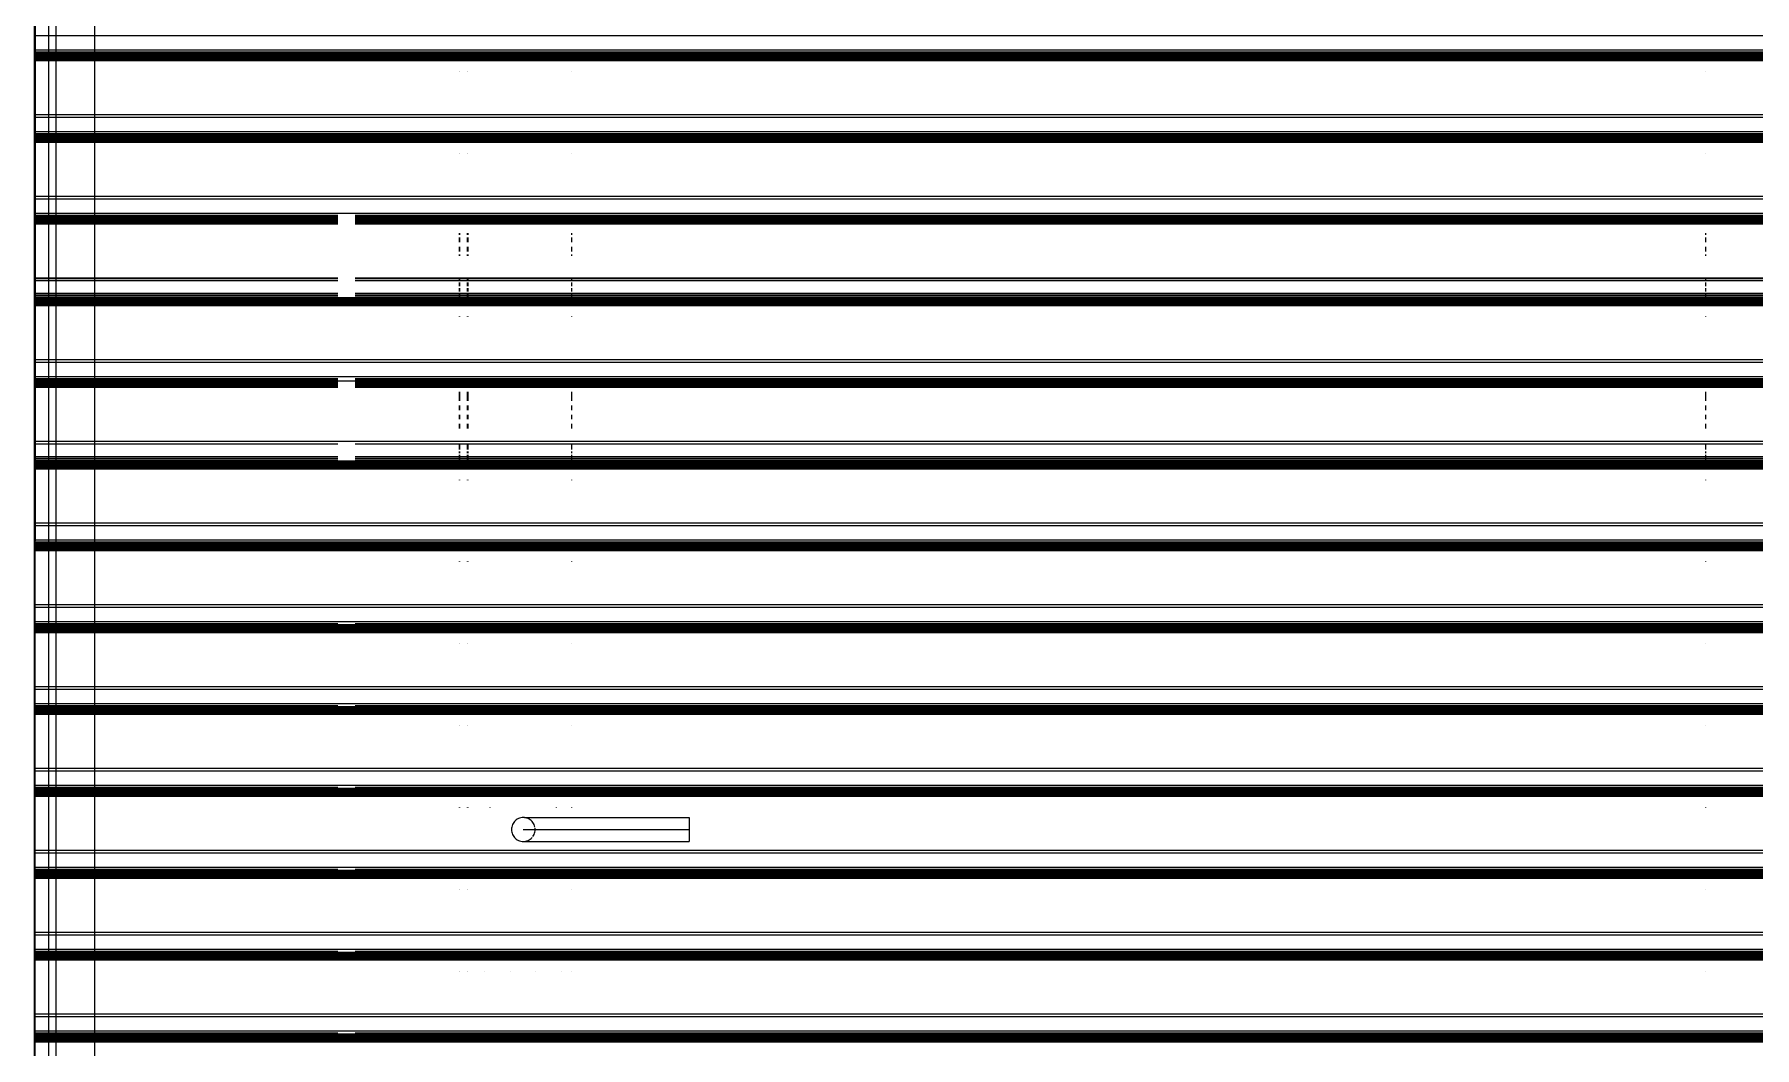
# Model space of a CAD drawing. Header units: inches. Extents: x 5914 to 162157, y -20538 to 282354.
# Drawn here: x 153839.11 to 153880.62, y -20347.01 to -20322.57 of the extents above; entities that cross this region are included whole.
import ezdxf

# ---------------------------------------------------------------- set-up
doc = ezdxf.new("R2010")
doc.units = ezdxf.units.IN
doc.header["$MEASUREMENT"] = 0
doc.layers.add('DOOR-WIN RA', color=3, linetype='Continuous', lineweight=20)
doc.layers.add('ELE1 RA', color=1, linetype='Continuous', lineweight=30)

# ---------------------------------------------------------------- blocks, each defined once
blk = doc.blocks.new('SKBVVL')
at = {"layer": 'DOOR-WIN RA'}
for p, q in [((153981.913, -16016.257), (153981.913, -15926.9)), ((153982.271, -15926.9), (153982.271, -16016.257)), ((153982.455, -15926.9), (153982.455, -16016.257)), ((153983.426, -15926.9), (153983.426, -16016.257)), ((154108.256, -15951.208), (153981.913, -15951.208)), ((154108.256, -15951.57), (153981.913, -15951.57)), ((153981.913, -15951.613), (154108.256, -15951.613)), ((154108.256, -15951.64), (153981.913, -15951.64)), ((154108.256, -15951.642), (153981.913, -15951.642)), ((154108.256, -15951.659), (153981.913, -15951.659)), ((154108.256, -15951.678), (153981.913, -15951.678)), ((154108.256, -15951.697), (153981.913, -15951.697)), ((154108.256, -15951.717), (153981.913, -15951.717)), ((154108.256, -15951.738), (153981.913, -15951.738)), ((154108.256, -15951.759), (153981.913, -15951.759)), ((154108.256, -15951.78), (153981.913, -15951.78)), ((154108.256, -15951.8), (153981.913, -15951.8)), ((154108.256, -15951.82), (153981.913, -15951.82)), ((154108.256, -15951.839), (153981.913, -15951.839)), ((153992.623, -15952.11), (153992.623, -15952.112)), ((153992.633, -15952.11), (153992.633, -15952.112)), ((153992.836, -15952.112), (153992.836, -15952.11)), ((153992.846, -15952.11), (153992.846, -15952.112)), ((153995.465, -15952.112), (153995.465, -15952.11)), ((154024.066, -15952.112), (154024.066, -15952.11)), ((154108.256, -15953.199), (153981.913, -15953.199)), ((154108.256, -15953.268), (153981.913, -15953.268)), ((154108.256, -15953.629), (153981.913, -15953.629)), ((153981.913, -15953.673), (154108.256, -15953.673)), ((154108.256, -15953.699), (153981.913, -15953.699)), ((154108.256, -15953.702), (153981.913, -15953.702)), ((154108.256, -15953.719), (153981.913, -15953.719)), ((154108.256, -15953.737), (153981.913, -15953.737)), ((154108.256, -15953.756), (153981.913, -15953.756)), ((154108.256, -15953.776), (153981.913, -15953.776)), ((154108.256, -15953.797), (153981.913, -15953.797)), ((154108.256, -15953.818), (153981.913, -15953.818)), ((154108.256, -15953.839), (153981.913, -15953.839)), ((154108.256, -15953.86), (153981.913, -15953.86)), ((154108.256, -15953.88), (153981.913, -15953.88)), ((154108.256, -15953.899), (153981.913, -15953.899)), ((153992.623, -15954.169), (153992.623, -15954.172)), ((153992.633, -15954.169), (153992.633, -15954.172)), ((153992.836, -15954.172), (153992.836, -15954.169)), ((153992.846, -15954.169), (153992.846, -15954.172)), ((153995.465, -15954.172), (153995.465, -15954.169)), ((154024.066, -15954.172), (154024.066, -15954.169)), ((154108.256, -15955.258), (153981.913, -15955.258)), ((154108.256, -15955.327), (153981.913, -15955.327)), ((154108.256, -15955.688), (153981.913, -15955.688)), ((153981.913, -15955.732), (153989.566, -15955.732)), ((153989.566, -15955.758), (153981.913, -15955.758)), ((153990.003, -15955.732), (153992.623, -15955.732)), ((153992.623, -15955.758), (153990.003, -15955.758)), ((153992.623, -15955.732), (153992.623, -15955.758)), ((153992.623, -15955.732), (153992.633, -15955.732)), ((153992.633, -15955.758), (153992.623, -15955.758)), ((153992.623, -15955.758), (153992.623, -15955.761)), ((153992.633, -15955.732), (153992.633, -15955.758)), ((153992.633, -15955.732), (153992.836, -15955.732)), ((153992.836, -15955.758), (153992.633, -15955.758)), ((153992.633, -15955.758), (153992.633, -15955.761)), ((153992.836, -15955.758), (153992.836, -15955.732)), ((153992.836, -15955.732), (153992.846, -15955.732)), ((153992.836, -15955.761), (153992.836, -15955.758)), ((153992.846, -15955.758), (153992.836, -15955.758)), ((153992.846, -15955.732), (153992.846, -15955.758)), ((153992.846, -15955.732), (153995.465, -15955.732)), ((153992.846, -15955.758), (153992.846, -15955.761)), ((153995.465, -15955.758), (153992.846, -15955.758)), ((153995.465, -15955.758), (153995.465, -15955.732)), ((153995.465, -15955.732), (154024.066, -15955.732)), ((153995.465, -15955.761), (153995.465, -15955.758)), ((154024.066, -15955.758), (153995.465, -15955.758)), ((154024.066, -15955.758), (154024.066, -15955.732)), ((154024.066, -15955.732), (154026.685, -15955.732)), ((154024.066, -15955.761), (154024.066, -15955.758)), ((154026.685, -15955.758), (154024.066, -15955.758)), ((153989.566, -15955.761), (153981.913, -15955.761)), ((153989.566, -15955.778), (153981.913, -15955.778)), ((153989.566, -15955.796), (153981.913, -15955.796)), ((153989.566, -15955.816), (153981.913, -15955.815)), ((153989.566, -15955.816), (153981.913, -15955.816)), ((153989.566, -15955.818), (153981.913, -15955.818)), ((153989.566, -15955.836), (153981.913, -15955.836)), ((153989.566, -15955.848), (153981.913, -15955.848)), ((153989.566, -15955.857), (153981.913, -15955.857)), ((153989.566, -15955.878), (153981.913, -15955.878)), ((153989.566, -15955.898), (153981.913, -15955.898)), ((153989.566, -15955.909), (153981.913, -15955.909)), ((153989.566, -15955.919), (153981.913, -15955.919)), ((153989.566, -15955.939), (153981.913, -15955.939)), ((153989.566, -15955.958), (153981.913, -15955.958)), ((153992.623, -15955.761), (153990.003, -15955.761)), ((153992.623, -15955.778), (153990.003, -15955.778)), ((153992.623, -15955.796), (153990.003, -15955.796)), ((153992.623, -15955.816), (153990.003, -15955.816)), ((153992.623, -15955.818), (153990.003, -15955.818)), ((153992.623, -15955.836), (153990.003, -15955.836)), ((153992.623, -15955.848), (153990.003, -15955.848)), ((153992.623, -15955.857), (153990.003, -15955.857)), ((153992.623, -15955.878), (153990.003, -15955.878)), ((153992.623, -15955.898), (153990.003, -15955.898)), ((153992.623, -15955.909), (153990.003, -15955.909)), ((153992.623, -15955.919), (153990.003, -15955.919)), ((153992.623, -15955.939), (153990.003, -15955.939)), ((153992.623, -15955.958), (153990.003, -15955.958)), ((153992.633, -15955.761), (153992.623, -15955.761)), ((153992.623, -15955.761), (153992.623, -15955.778)), ((153992.633, -15955.778), (153992.623, -15955.778)), ((153992.623, -15955.778), (153992.623, -15955.796)), ((153992.633, -15955.796), (153992.623, -15955.796)), ((153992.623, -15955.816), (153992.623, -15955.796)), ((153992.633, -15955.816), (153992.623, -15955.816)), ((153992.623, -15955.816), (153992.623, -15955.818)), ((153992.623, -15955.818), (153992.623, -15955.836)), ((153992.633, -15955.818), (153992.623, -15955.818)), ((153992.623, -15955.836), (153992.623, -15955.848)), ((153992.633, -15955.836), (153992.623, -15955.836)), ((153992.623, -15955.848), (153992.623, -15955.857)), ((153992.633, -15955.848), (153992.623, -15955.848)), ((153992.623, -15955.857), (153992.623, -15955.878)), ((153992.633, -15955.857), (153992.623, -15955.857)), ((153992.623, -15955.878), (153992.623, -15955.898)), ((153992.633, -15955.878), (153992.623, -15955.878)), ((153992.623, -15955.898), (153992.623, -15955.909)), ((153992.633, -15955.898), (153992.623, -15955.898)), ((153992.623, -15955.909), (153992.623, -15955.919)), ((153992.633, -15955.909), (153992.623, -15955.909)), ((153992.633, -15955.919), (153992.623, -15955.919)), ((153992.623, -15955.939), (153992.623, -15955.958)), ((153992.633, -15955.939), (153992.623, -15955.939)), ((153992.633, -15955.958), (153992.623, -15955.958)), ((153992.623, -15956.182), (153992.623, -15956.231)), ((153992.836, -15955.761), (153992.633, -15955.761)), ((153992.633, -15955.761), (153992.633, -15955.778)), ((153992.836, -15955.778), (153992.633, -15955.778)), ((153992.633, -15955.778), (153992.633, -15955.796)), ((153992.836, -15955.796), (153992.633, -15955.796)), ((153992.633, -15955.816), (153992.633, -15955.796)), ((153992.836, -15955.815), (153992.633, -15955.816)), ((153992.633, -15955.816), (153992.633, -15955.818)), ((153992.836, -15955.818), (153992.633, -15955.818)), ((153992.633, -15955.818), (153992.633, -15955.836)), ((153992.836, -15955.836), (153992.633, -15955.836)), ((153992.633, -15955.836), (153992.633, -15955.848)), ((153992.836, -15955.848), (153992.633, -15955.848)), ((153992.633, -15955.848), (153992.633, -15955.857)), ((153992.633, -15955.857), (153992.633, -15955.878)), ((153992.836, -15955.857), (153992.633, -15955.857)), ((153992.633, -15955.878), (153992.633, -15955.898)), ((153992.836, -15955.878), (153992.633, -15955.878)), ((153992.633, -15955.898), (153992.633, -15955.909)), ((153992.836, -15955.898), (153992.633, -15955.898)), ((153992.633, -15955.909), (153992.633, -15955.919)), ((153992.836, -15955.909), (153992.633, -15955.909)), ((153992.836, -15955.919), (153992.633, -15955.919)), ((153992.633, -15955.939), (153992.633, -15955.958)), ((153992.836, -15955.939), (153992.633, -15955.939)), ((153992.836, -15955.958), (153992.633, -15955.958)), ((153992.633, -15956.182), (153992.633, -15956.231)), ((153992.836, -15955.778), (153992.836, -15955.761)), ((153992.846, -15955.761), (153992.836, -15955.761)), ((153992.836, -15955.796), (153992.836, -15955.778)), ((153992.846, -15955.778), (153992.836, -15955.778)), ((153992.836, -15955.815), (153992.836, -15955.796)), ((153992.846, -15955.796), (153992.836, -15955.796)), ((153992.846, -15955.816), (153992.836, -15955.815)), ((153992.836, -15955.815), (153992.836, -15955.818)), ((153992.836, -15955.836), (153992.836, -15955.818)), ((153992.846, -15955.818), (153992.836, -15955.818)), ((153992.836, -15955.848), (153992.836, -15955.836)), ((153992.846, -15955.836), (153992.836, -15955.836)), ((153992.836, -15955.857), (153992.836, -15955.848)), ((153992.846, -15955.848), (153992.836, -15955.848)), ((153992.836, -15955.878), (153992.836, -15955.857)), ((153992.846, -15955.857), (153992.836, -15955.857)), ((153992.836, -15955.898), (153992.836, -15955.878)), ((153992.846, -15955.878), (153992.836, -15955.878)), ((153992.836, -15955.909), (153992.836, -15955.898)), ((153992.846, -15955.898), (153992.836, -15955.898)), ((153992.836, -15955.919), (153992.836, -15955.909)), ((153992.846, -15955.909), (153992.836, -15955.909)), ((153992.846, -15955.919), (153992.836, -15955.919)), ((153992.836, -15955.958), (153992.836, -15955.939)), ((153992.846, -15955.939), (153992.836, -15955.939)), ((153992.846, -15955.958), (153992.836, -15955.958)), ((153992.836, -15956.231), (153992.836, -15956.182)), ((153992.846, -15955.761), (153992.846, -15955.778)), ((153995.465, -15955.761), (153992.846, -15955.761)), ((153992.846, -15955.778), (153992.846, -15955.796)), ((153995.465, -15955.778), (153992.846, -15955.778)), ((153995.465, -15955.796), (153992.846, -15955.796)), ((153992.846, -15955.816), (153992.846, -15955.796)), ((153992.846, -15955.816), (153992.846, -15955.818)), ((153995.465, -15955.816), (153992.846, -15955.816)), ((153992.846, -15955.818), (153992.846, -15955.836)), ((153995.465, -15955.818), (153992.846, -15955.818)), ((153992.846, -15955.836), (153992.846, -15955.848)), ((153995.465, -15955.836), (153992.846, -15955.836)), ((153992.846, -15955.848), (153992.846, -15955.857)), ((153995.465, -15955.848), (153992.846, -15955.848)), ((153992.846, -15955.857), (153992.846, -15955.878)), ((153995.465, -15955.857), (153992.846, -15955.857)), ((153992.846, -15955.878), (153992.846, -15955.898)), ((153995.465, -15955.878), (153992.846, -15955.878)), ((153992.846, -15955.898), (153992.846, -15955.909)), ((153995.465, -15955.898), (153992.846, -15955.898)), ((153992.846, -15955.909), (153992.846, -15955.919)), ((153995.465, -15955.909), (153992.846, -15955.909)), ((153995.465, -15955.919), (153992.846, -15955.919)), ((153992.846, -15955.939), (153992.846, -15955.958)), ((153995.465, -15955.939), (153992.846, -15955.939)), ((153995.465, -15955.958), (153992.846, -15955.958)), ((153992.846, -15956.182), (153992.846, -15956.231)), ((153995.465, -15955.778), (153995.465, -15955.761)), ((154024.066, -15955.761), (153995.465, -15955.761)), ((153995.465, -15955.796), (153995.465, -15955.778)), ((154024.066, -15955.778), (153995.465, -15955.778)), ((154024.066, -15955.796), (153995.465, -15955.796)), ((153995.465, -15955.816), (153995.465, -15955.796)), ((153995.465, -15955.818), (153995.465, -15955.816)), ((154024.066, -15955.816), (153995.465, -15955.816)), ((153995.465, -15955.836), (153995.465, -15955.818)), ((154024.066, -15955.818), (153995.465, -15955.818)), ((153995.465, -15955.848), (153995.465, -15955.836)), ((154024.066, -15955.836), (153995.465, -15955.836)), ((153995.465, -15955.857), (153995.465, -15955.848)), ((154024.066, -15955.848), (153995.465, -15955.848)), ((153995.465, -15955.878), (153995.465, -15955.857)), ((154024.066, -15955.857), (153995.465, -15955.857)), ((153995.465, -15955.898), (153995.465, -15955.878)), ((154024.066, -15955.878), (153995.465, -15955.878)), ((153995.465, -15955.909), (153995.465, -15955.898)), ((154024.066, -15955.898), (153995.465, -15955.898)), ((153995.465, -15955.919), (153995.465, -15955.909)), ((154024.066, -15955.909), (153995.465, -15955.909)), ((154024.066, -15955.919), (153995.465, -15955.919)), ((153995.465, -15955.958), (153995.465, -15955.939)), ((154024.066, -15955.939), (153995.465, -15955.939)), ((154024.066, -15955.958), (153995.465, -15955.958)), ((153995.465, -15956.231), (153995.465, -15956.182)), ((154024.066, -15955.778), (154024.066, -15955.761)), ((154026.685, -15955.761), (154024.066, -15955.761)), ((154024.066, -15955.796), (154024.066, -15955.778)), ((154026.685, -15955.778), (154024.066, -15955.778)), ((154026.685, -15955.796), (154024.066, -15955.796)), ((154024.066, -15955.816), (154024.066, -15955.796)), ((154024.066, -15955.818), (154024.066, -15955.816)), ((154026.685, -15955.816), (154024.066, -15955.816)), ((154024.066, -15955.836), (154024.066, -15955.818)), ((154026.685, -15955.818), (154024.066, -15955.818)), ((154024.066, -15955.848), (154024.066, -15955.836)), ((154026.685, -15955.836), (154024.066, -15955.836)), ((154024.066, -15955.857), (154024.066, -15955.848)), ((154026.685, -15955.848), (154024.066, -15955.848)), ((154024.066, -15955.878), (154024.066, -15955.857)), ((154026.685, -15955.857), (154024.066, -15955.857)), ((154024.066, -15955.898), (154024.066, -15955.878)), ((154026.685, -15955.878), (154024.066, -15955.878)), ((154024.066, -15955.909), (154024.066, -15955.898)), ((154026.685, -15955.898), (154024.066, -15955.898)), ((154024.066, -15955.919), (154024.066, -15955.909)), ((154026.685, -15955.909), (154024.066, -15955.909)), ((154026.685, -15955.919), (154024.066, -15955.919)), ((154024.066, -15955.958), (154024.066, -15955.939)), ((154026.685, -15955.939), (154024.066, -15955.939)), ((154026.685, -15955.958), (154024.066, -15955.958)), ((154024.066, -15956.231), (154024.066, -15956.182)), ((153992.623, -15956.296), (153992.623, -15956.412)), ((153992.623, -15956.528), (153992.623, -15956.644)), ((153992.633, -15956.296), (153992.633, -15956.412)), ((153992.633, -15956.528), (153992.633, -15956.644)), ((153992.836, -15956.412), (153992.836, -15956.296)), ((153992.836, -15956.644), (153992.836, -15956.528)), ((153992.846, -15956.296), (153992.846, -15956.412)), ((153992.846, -15956.528), (153992.846, -15956.644)), ((153995.465, -15956.412), (153995.465, -15956.296)), ((153995.465, -15956.644), (153995.465, -15956.528)), ((154024.066, -15956.412), (154024.066, -15956.296)), ((154024.066, -15956.644), (154024.066, -15956.528)), ((153992.623, -15956.721), (153992.623, -15956.759)), ((153992.633, -15956.721), (153992.633, -15956.759)), ((153992.836, -15956.759), (153992.836, -15956.721)), ((153992.846, -15956.721), (153992.846, -15956.759)), ((153995.465, -15956.759), (153995.465, -15956.721)), ((154024.066, -15956.759), (154024.066, -15956.721)), ((153989.566, -15957.318), (153981.913, -15957.318)), ((153989.566, -15957.34), (153981.913, -15957.34)), ((153989.566, -15957.387), (153981.913, -15957.387)), ((153992.623, -15957.318), (153990.003, -15957.318)), ((153992.623, -15957.34), (153990.003, -15957.34)), ((153992.623, -15957.387), (153990.003, -15957.387)), ((153992.623, -15957.318), (153992.623, -15957.34)), ((153992.633, -15957.318), (153992.623, -15957.318)), ((153992.623, -15957.34), (153992.623, -15957.387)), ((153992.633, -15957.34), (153992.623, -15957.34)), ((153992.633, -15957.387), (153992.623, -15957.387)), ((153992.623, -15957.429), (153992.623, -15957.521)), ((153992.633, -15957.318), (153992.633, -15957.34)), ((153992.836, -15957.318), (153992.633, -15957.318)), ((153992.633, -15957.34), (153992.633, -15957.387)), ((153992.836, -15957.34), (153992.633, -15957.34)), ((153992.836, -15957.387), (153992.633, -15957.387)), ((153992.633, -15957.429), (153992.633, -15957.521)), ((153992.836, -15957.34), (153992.836, -15957.318)), ((153992.846, -15957.318), (153992.836, -15957.318)), ((153992.836, -15957.387), (153992.836, -15957.34)), ((153992.846, -15957.34), (153992.836, -15957.34)), ((153992.846, -15957.387), (153992.836, -15957.387)), ((153992.836, -15957.521), (153992.836, -15957.429)), ((153992.846, -15957.318), (153992.846, -15957.34)), ((153995.465, -15957.318), (153992.846, -15957.318)), ((153992.846, -15957.34), (153992.846, -15957.387)), ((153995.465, -15957.34), (153992.846, -15957.34)), ((153995.465, -15957.387), (153992.846, -15957.387)), ((153992.846, -15957.429), (153992.846, -15957.521)), ((153995.465, -15957.34), (153995.465, -15957.318)), ((154024.066, -15957.318), (153995.465, -15957.318)), ((153995.465, -15957.387), (153995.465, -15957.34)), ((154024.066, -15957.34), (153995.465, -15957.34)), ((154024.066, -15957.387), (153995.465, -15957.387)), ((153995.465, -15957.521), (153995.465, -15957.429)), ((154024.066, -15957.34), (154024.066, -15957.318)), ((154026.685, -15957.318), (154024.066, -15957.318)), ((154024.066, -15957.387), (154024.066, -15957.34)), ((154026.685, -15957.34), (154024.066, -15957.34)), ((154026.685, -15957.387), (154024.066, -15957.387)), ((154024.066, -15957.521), (154024.066, -15957.429)), ((153989.566, -15957.709), (153981.913, -15957.709)), ((153989.566, -15957.748), (153981.913, -15957.748)), ((153989.566, -15957.754), (153981.913, -15957.754)), ((153981.913, -15957.792), (153989.566, -15957.792)), ((154108.256, -15957.818), (153981.913, -15957.818)), ((154108.256, -15957.821), (153981.913, -15957.821)), ((154108.256, -15957.838), (153981.913, -15957.838)), ((154108.256, -15957.856), (153981.913, -15957.856)), ((154108.256, -15957.875), (153981.913, -15957.875)), ((154108.256, -15957.895), (153981.913, -15957.895)), ((154108.256, -15957.916), (153981.913, -15957.916)), ((153992.623, -15957.709), (153990.003, -15957.709)), ((153992.623, -15957.748), (153990.003, -15957.748)), ((153992.623, -15957.754), (153990.003, -15957.754)), ((153990.003, -15957.792), (153992.623, -15957.792)), ((153992.623, -15957.568), (153992.623, -15957.654)), ((153992.623, -15957.69), (153992.623, -15957.709)), ((153992.623, -15957.709), (153992.623, -15957.748)), ((153992.633, -15957.709), (153992.623, -15957.709)), ((153992.623, -15957.748), (153992.623, -15957.754)), ((153992.633, -15957.748), (153992.623, -15957.748)), ((153992.623, -15957.754), (153992.623, -15957.792)), ((153992.633, -15957.754), (153992.623, -15957.754)), ((153992.623, -15957.792), (153992.633, -15957.792)), ((153992.633, -15957.568), (153992.633, -15957.654)), ((153992.633, -15957.69), (153992.633, -15957.709)), ((153992.633, -15957.709), (153992.633, -15957.748)), ((153992.836, -15957.709), (153992.633, -15957.709)), ((153992.633, -15957.748), (153992.633, -15957.754)), ((153992.836, -15957.748), (153992.633, -15957.748)), ((153992.633, -15957.754), (153992.633, -15957.792)), ((153992.836, -15957.754), (153992.633, -15957.754)), ((153992.633, -15957.792), (153992.836, -15957.792)), ((153992.836, -15957.654), (153992.836, -15957.568)), ((153992.836, -15957.709), (153992.836, -15957.69)), ((153992.836, -15957.748), (153992.836, -15957.709)), ((153992.846, -15957.709), (153992.836, -15957.709)), ((153992.836, -15957.754), (153992.836, -15957.748)), ((153992.846, -15957.748), (153992.836, -15957.748)), ((153992.836, -15957.792), (153992.836, -15957.754)), ((153992.846, -15957.754), (153992.836, -15957.754)), ((153992.836, -15957.792), (153992.846, -15957.792)), ((153992.846, -15957.568), (153992.846, -15957.654)), ((153992.846, -15957.69), (153992.846, -15957.709)), ((153992.846, -15957.709), (153992.846, -15957.748)), ((153995.465, -15957.709), (153992.846, -15957.709)), ((153992.846, -15957.748), (153992.846, -15957.754)), ((153995.465, -15957.748), (153992.846, -15957.748)), ((153992.846, -15957.754), (153992.846, -15957.792)), ((153995.465, -15957.754), (153992.846, -15957.754)), ((153992.846, -15957.792), (153995.465, -15957.792)), ((153995.465, -15957.654), (153995.465, -15957.568)), ((153995.465, -15957.709), (153995.465, -15957.69)), ((153995.465, -15957.748), (153995.465, -15957.709)), ((154024.066, -15957.709), (153995.465, -15957.709)), ((153995.465, -15957.754), (153995.465, -15957.748)), ((154024.066, -15957.748), (153995.465, -15957.748)), ((153995.465, -15957.792), (153995.465, -15957.754)), ((154024.066, -15957.754), (153995.465, -15957.754)), ((153995.465, -15957.792), (154024.066, -15957.792)), ((154024.066, -15957.654), (154024.066, -15957.568)), ((154024.066, -15957.709), (154024.066, -15957.69)), ((154024.066, -15957.748), (154024.066, -15957.709)), ((154026.685, -15957.709), (154024.066, -15957.709)), ((154024.066, -15957.754), (154024.066, -15957.748)), ((154026.685, -15957.748), (154024.066, -15957.748)), ((154024.066, -15957.792), (154024.066, -15957.754)), ((154026.685, -15957.754), (154024.066, -15957.754)), ((154024.066, -15957.792), (154026.685, -15957.792)), ((154108.256, -15957.937), (153981.913, -15957.937)), ((154108.256, -15957.958), (153981.913, -15957.958)), ((154108.256, -15957.978), (153981.913, -15957.978)), ((154108.256, -15957.998), (153981.913, -15957.998)), ((154108.256, -15958.017), (153981.913, -15958.017)), ((153992.623, -15958.288), (153992.623, -15958.291)), ((153992.633, -15958.288), (153992.633, -15958.291)), ((153992.836, -15958.291), (153992.836, -15958.288)), ((153992.846, -15958.288), (153992.846, -15958.291)), ((153995.465, -15958.291), (153995.465, -15958.288)), ((154024.066, -15958.291), (154024.066, -15958.288)), ((154108.256, -15959.377), (153981.913, -15959.377)), ((154108.256, -15959.446), (153981.913, -15959.446)), ((154108.256, -15959.807), (153981.913, -15959.807)), ((153981.913, -15959.851), (153989.566, -15959.851)), ((153989.566, -15959.877), (153981.913, -15959.877)), ((153989.566, -15959.88), (153981.913, -15959.88)), ((153989.566, -15959.897), (153981.913, -15959.897)), ((154108.256, -15959.915), (153981.913, -15959.915)), ((153989.566, -15959.935), (153981.913, -15959.935)), ((153989.566, -15959.937), (153981.913, -15959.937)), ((153989.566, -15959.955), (153981.913, -15959.955)), ((153989.566, -15959.967), (153981.913, -15959.967)), ((153989.566, -15959.975), (153981.913, -15959.975)), ((153989.566, -15959.997), (153981.913, -15959.997)), ((153989.566, -15960.017), (153981.913, -15960.017)), ((153989.566, -15960.028), (153981.913, -15960.028)), ((153989.566, -15960.038), (153981.913, -15960.038)), ((153989.566, -15960.058), (153981.913, -15960.058)), ((153989.566, -15960.077), (153981.913, -15960.077)), ((153990.003, -15959.851), (153992.623, -15959.851)), ((153992.623, -15959.877), (153990.003, -15959.877)), ((153992.623, -15959.88), (153990.003, -15959.88)), ((153992.623, -15959.897), (153990.003, -15959.897)), ((153992.623, -15959.935), (153990.003, -15959.935)), ((153992.623, -15959.937), (153990.003, -15959.937)), ((153992.623, -15959.955), (153990.003, -15959.955)), ((153992.623, -15959.967), (153990.003, -15959.967)), ((153992.623, -15959.975), (153990.003, -15959.975)), ((153992.623, -15959.997), (153990.003, -15959.997)), ((153992.623, -15960.017), (153990.003, -15960.017)), ((153992.623, -15960.028), (153990.003, -15960.028)), ((153992.623, -15960.038), (153990.003, -15960.038)), ((153992.623, -15960.058), (153990.003, -15960.058)), ((153992.623, -15960.077), (153990.003, -15960.077)), ((153992.623, -15959.851), (153992.623, -15959.877)), ((153992.623, -15959.851), (153992.633, -15959.851)), ((153992.623, -15959.877), (153992.623, -15959.88)), ((153992.633, -15959.877), (153992.623, -15959.877)), ((153992.623, -15959.88), (153992.623, -15959.897)), ((153992.633, -15959.88), (153992.623, -15959.88)), ((153992.633, -15959.897), (153992.623, -15959.897)), ((153992.623, -15959.935), (153992.623, -15959.937)), ((153992.633, -15959.935), (153992.623, -15959.935)), ((153992.633, -15959.937), (153992.623, -15959.937)), ((153992.623, -15959.937), (153992.623, -15959.955)), ((153992.633, -15959.955), (153992.623, -15959.955)), ((153992.623, -15959.955), (153992.623, -15959.967)), ((153992.633, -15959.967), (153992.623, -15959.967)), ((153992.623, -15959.967), (153992.623, -15959.975)), ((153992.633, -15959.975), (153992.623, -15959.975)), ((153992.623, -15959.975), (153992.623, -15959.997)), ((153992.633, -15959.997), (153992.623, -15959.997)), ((153992.623, -15959.997), (153992.623, -15960.017)), ((153992.623, -15960.017), (153992.623, -15960.028)), ((153992.633, -15960.017), (153992.623, -15960.017)), ((153992.623, -15960.028), (153992.623, -15960.038)), ((153992.633, -15960.028), (153992.623, -15960.028)), ((153992.623, -15960.038), (153992.623, -15960.058)), ((153992.633, -15960.038), (153992.623, -15960.038)), ((153992.623, -15960.058), (153992.623, -15960.077)), ((153992.633, -15960.058), (153992.623, -15960.058)), ((153992.633, -15960.077), (153992.623, -15960.077)), ((153992.633, -15959.851), (153992.633, -15959.877)), ((153992.633, -15959.851), (153992.836, -15959.851)), ((153992.633, -15959.877), (153992.633, -15959.88)), ((153992.836, -15959.877), (153992.633, -15959.877)), ((153992.633, -15959.88), (153992.633, -15959.897)), ((153992.836, -15959.88), (153992.633, -15959.88)), ((153992.836, -15959.897), (153992.633, -15959.897)), ((153992.633, -15959.935), (153992.633, -15959.937)), ((153992.836, -15959.935), (153992.633, -15959.935)), ((153992.633, -15959.937), (153992.633, -15959.955)), ((153992.836, -15959.937), (153992.633, -15959.937)), ((153992.633, -15959.955), (153992.633, -15959.967)), ((153992.836, -15959.955), (153992.633, -15959.955)), ((153992.633, -15959.967), (153992.633, -15959.975)), ((153992.836, -15959.967), (153992.633, -15959.967)), ((153992.633, -15959.975), (153992.633, -15959.997)), ((153992.836, -15959.975), (153992.633, -15959.975)), ((153992.633, -15959.997), (153992.633, -15960.017)), ((153992.836, -15959.997), (153992.633, -15959.997)), ((153992.633, -15960.017), (153992.633, -15960.028)), ((153992.836, -15960.017), (153992.633, -15960.017)), ((153992.633, -15960.028), (153992.633, -15960.038)), ((153992.836, -15960.028), (153992.633, -15960.028)), ((153992.633, -15960.038), (153992.633, -15960.058)), ((153992.836, -15960.038), (153992.633, -15960.038)), ((153992.633, -15960.058), (153992.633, -15960.077)), ((153992.836, -15960.058), (153992.633, -15960.058)), ((153992.836, -15960.077), (153992.633, -15960.077)), ((153992.836, -15959.877), (153992.836, -15959.851)), ((153992.836, -15959.851), (153992.846, -15959.851)), ((153992.836, -15959.88), (153992.836, -15959.877)), ((153992.846, -15959.877), (153992.836, -15959.877)), ((153992.836, -15959.897), (153992.836, -15959.88)), ((153992.846, -15959.88), (153992.836, -15959.88)), ((153992.846, -15959.897), (153992.836, -15959.897)), ((153992.836, -15959.937), (153992.836, -15959.935)), ((153992.846, -15959.935), (153992.836, -15959.935)), ((153992.836, -15959.955), (153992.836, -15959.937)), ((153992.846, -15959.937), (153992.836, -15959.937)), ((153992.836, -15959.967), (153992.836, -15959.955)), ((153992.846, -15959.955), (153992.836, -15959.955)), ((153992.836, -15959.975), (153992.836, -15959.967)), ((153992.846, -15959.967), (153992.836, -15959.967)), ((153992.836, -15959.997), (153992.836, -15959.975)), ((153992.846, -15959.975), (153992.836, -15959.975)), ((153992.836, -15960.017), (153992.836, -15959.997)), ((153992.846, -15959.997), (153992.836, -15959.997)), ((153992.836, -15960.028), (153992.836, -15960.017)), ((153992.846, -15960.017), (153992.836, -15960.017)), ((153992.836, -15960.038), (153992.836, -15960.028)), ((153992.846, -15960.028), (153992.836, -15960.028)), ((153992.836, -15960.058), (153992.836, -15960.038)), ((153992.846, -15960.038), (153992.836, -15960.038)), ((153992.836, -15960.077), (153992.836, -15960.058)), ((153992.846, -15960.058), (153992.836, -15960.058)), ((153992.846, -15960.077), (153992.836, -15960.077)), ((153992.846, -15959.851), (153992.846, -15959.877)), ((153992.846, -15959.851), (153995.465, -15959.851)), ((153992.846, -15959.877), (153992.846, -15959.88)), ((153995.465, -15959.877), (153992.846, -15959.877)), ((153992.846, -15959.88), (153992.846, -15959.897)), ((153995.465, -15959.88), (153992.846, -15959.88)), ((153995.465, -15959.897), (153992.846, -15959.897)), ((153992.846, -15959.935), (153992.846, -15959.937)), ((153995.465, -15959.935), (153992.846, -15959.935)), ((153992.846, -15959.937), (153992.846, -15959.955)), ((153995.465, -15959.937), (153992.846, -15959.937)), ((153992.846, -15959.955), (153992.846, -15959.967)), ((153995.465, -15959.955), (153992.846, -15959.955)), ((153992.846, -15959.967), (153992.846, -15959.975)), ((153995.465, -15959.967), (153992.846, -15959.967)), ((153992.846, -15959.975), (153992.846, -15959.997)), ((153995.465, -15959.975), (153992.846, -15959.975)), ((153992.846, -15959.997), (153992.846, -15960.017)), ((153995.465, -15959.997), (153992.846, -15959.997)), ((153992.846, -15960.017), (153992.846, -15960.028)), ((153995.465, -15960.017), (153992.846, -15960.017)), ((153992.846, -15960.028), (153992.846, -15960.038)), ((153995.465, -15960.028), (153992.846, -15960.028)), ((153992.846, -15960.038), (153992.846, -15960.058)), ((153995.465, -15960.038), (153992.846, -15960.038)), ((153992.846, -15960.058), (153992.846, -15960.077)), ((153995.465, -15960.058), (153992.846, -15960.058)), ((153995.465, -15960.077), (153992.846, -15960.077)), ((153995.465, -15959.877), (153995.465, -15959.851)), ((153995.465, -15959.851), (154024.066, -15959.851)), ((153995.465, -15959.88), (153995.465, -15959.877)), ((154024.066, -15959.877), (153995.465, -15959.877)), ((153995.465, -15959.897), (153995.465, -15959.88)), ((154024.066, -15959.88), (153995.465, -15959.88)), ((154024.066, -15959.897), (153995.465, -15959.897)), ((154024.066, -15959.935), (153995.465, -15959.935)), ((153995.465, -15959.937), (153995.465, -15959.935)), ((154024.066, -15959.937), (153995.465, -15959.937)), ((153995.465, -15959.955), (153995.465, -15959.937)), ((153995.465, -15959.967), (153995.465, -15959.955)), ((154024.066, -15959.955), (153995.465, -15959.955)), ((153995.465, -15959.975), (153995.465, -15959.967)), ((154024.066, -15959.967), (153995.465, -15959.967)), ((153995.465, -15959.997), (153995.465, -15959.975)), ((154024.066, -15959.975), (153995.465, -15959.975)), ((153995.465, -15960.017), (153995.465, -15959.997)), ((154024.066, -15959.997), (153995.465, -15959.997)), ((153995.465, -15960.028), (153995.465, -15960.017)), ((154024.066, -15960.017), (153995.465, -15960.017)), ((153995.465, -15960.038), (153995.465, -15960.028)), ((154024.066, -15960.028), (153995.465, -15960.028)), ((153995.465, -15960.058), (153995.465, -15960.038)), ((154024.066, -15960.038), (153995.465, -15960.038)), ((153995.465, -15960.077), (153995.465, -15960.058)), ((154024.066, -15960.058), (153995.465, -15960.058)), ((154024.066, -15960.077), (153995.465, -15960.077)), ((154024.066, -15959.877), (154024.066, -15959.851)), ((154024.066, -15959.851), (154026.685, -15959.851)), ((154024.066, -15959.88), (154024.066, -15959.877)), ((154026.685, -15959.877), (154024.066, -15959.877)), ((154024.066, -15959.897), (154024.066, -15959.88)), ((154026.685, -15959.88), (154024.066, -15959.88)), ((154026.685, -15959.897), (154024.066, -15959.897)), ((154024.066, -15959.937), (154024.066, -15959.935)), ((154026.685, -15959.935), (154024.066, -15959.935)), ((154024.066, -15959.955), (154024.066, -15959.937)), ((154026.685, -15959.937), (154024.066, -15959.937)), ((154024.066, -15959.967), (154024.066, -15959.955)), ((154026.685, -15959.955), (154024.066, -15959.955)), ((154024.066, -15959.975), (154024.066, -15959.967)), ((154026.685, -15959.967), (154024.066, -15959.967)), ((154024.066, -15959.997), (154024.066, -15959.975)), ((154026.685, -15959.975), (154024.066, -15959.975)), ((154024.066, -15960.017), (154024.066, -15959.997)), ((154026.685, -15959.997), (154024.066, -15959.997)), ((154024.066, -15960.028), (154024.066, -15960.017)), ((154026.685, -15960.017), (154024.066, -15960.017)), ((154024.066, -15960.038), (154024.066, -15960.028)), ((154026.685, -15960.028), (154024.066, -15960.028)), ((154024.066, -15960.058), (154024.066, -15960.038)), ((154026.685, -15960.038), (154024.066, -15960.038)), ((154024.066, -15960.077), (154024.066, -15960.058)), ((154026.685, -15960.058), (154024.066, -15960.058)), ((154026.685, -15960.077), (154024.066, -15960.077)), ((153992.623, -15960.188), (153992.623, -15960.415)), ((153992.623, -15960.53), (153992.623, -15960.646)), ((153992.633, -15960.188), (153992.633, -15960.415)), ((153992.633, -15960.53), (153992.633, -15960.646)), ((153992.836, -15960.415), (153992.836, -15960.188)), ((153992.836, -15960.646), (153992.836, -15960.53)), ((153992.846, -15960.188), (153992.846, -15960.415)), ((153992.846, -15960.53), (153992.846, -15960.646)), ((153995.465, -15960.415), (153995.465, -15960.188)), ((153995.465, -15960.646), (153995.465, -15960.53)), ((154024.066, -15960.415), (154024.066, -15960.188)), ((154024.066, -15960.646), (154024.066, -15960.53)), ((153992.623, -15960.762), (153992.623, -15960.878)), ((153992.633, -15960.762), (153992.633, -15960.878)), ((153992.836, -15960.878), (153992.836, -15960.762)), ((153992.846, -15960.762), (153992.846, -15960.878)), ((153995.465, -15960.878), (153995.465, -15960.762)), ((154024.066, -15960.878), (154024.066, -15960.762)), ((153992.623, -15960.993), (153992.623, -15961.107)), ((153992.633, -15960.993), (153992.633, -15961.107)), ((153992.836, -15961.107), (153992.836, -15960.993)), ((153992.846, -15960.993), (153992.846, -15961.107)), ((153995.465, -15961.107), (153995.465, -15960.993)), ((154024.066, -15961.107), (154024.066, -15960.993)), ((154108.256, -15961.437), (153981.913, -15961.437)), ((153989.566, -15961.506), (153981.913, -15961.506)), ((153989.566, -15961.828), (153981.913, -15961.828)), ((153992.623, -15961.506), (153990.003, -15961.506)), ((153992.623, -15961.828), (153990.003, -15961.828)), ((153992.623, -15961.506), (153992.623, -15961.64)), ((153992.633, -15961.506), (153992.623, -15961.506)), ((153992.623, -15961.687), (153992.623, -15961.732)), ((153992.623, -15961.773), (153992.623, -15961.828)), ((153992.623, -15961.828), (153992.623, -15961.867)), ((153992.633, -15961.828), (153992.623, -15961.828)), ((153992.633, -15961.506), (153992.633, -15961.64)), ((153992.836, -15961.506), (153992.633, -15961.506)), ((153992.633, -15961.687), (153992.633, -15961.732)), ((153992.633, -15961.773), (153992.633, -15961.828)), ((153992.633, -15961.828), (153992.633, -15961.867)), ((153992.836, -15961.828), (153992.633, -15961.828)), ((153992.836, -15961.64), (153992.836, -15961.506)), ((153992.846, -15961.506), (153992.836, -15961.506)), ((153992.836, -15961.732), (153992.836, -15961.687)), ((153992.836, -15961.828), (153992.836, -15961.773)), ((153992.836, -15961.867), (153992.836, -15961.828)), ((153992.846, -15961.828), (153992.836, -15961.828)), ((153992.846, -15961.506), (153992.846, -15961.64)), ((153995.465, -15961.506), (153992.846, -15961.506)), ((153992.846, -15961.687), (153992.846, -15961.732)), ((153992.846, -15961.773), (153992.846, -15961.828)), ((153992.846, -15961.828), (153992.846, -15961.867)), ((153995.465, -15961.828), (153992.846, -15961.828)), ((153995.465, -15961.64), (153995.465, -15961.506)), ((154024.066, -15961.506), (153995.465, -15961.506)), ((153995.465, -15961.732), (153995.465, -15961.687)), ((153995.465, -15961.828), (153995.465, -15961.773)), ((153995.465, -15961.867), (153995.465, -15961.828)), ((154024.066, -15961.828), (153995.465, -15961.828)), ((154024.066, -15961.64), (154024.066, -15961.506)), ((154026.685, -15961.506), (154024.066, -15961.506)), ((154024.066, -15961.732), (154024.066, -15961.687)), ((154024.066, -15961.828), (154024.066, -15961.773)), ((154024.066, -15961.867), (154024.066, -15961.828)), ((154026.685, -15961.828), (154024.066, -15961.828)), ((153989.566, -15961.867), (153981.913, -15961.867)), ((153989.566, -15961.873), (153981.913, -15961.873)), ((153981.913, -15961.91), (153989.566, -15961.91)), ((154108.256, -15961.937), (153981.913, -15961.937)), ((154108.256, -15961.939), (153981.913, -15961.939)), ((154108.256, -15961.956), (153981.913, -15961.956)), ((154108.256, -15961.975), (153981.913, -15961.975)), ((154108.256, -15961.994), (153981.913, -15961.994)), ((154108.256, -15962.014), (153981.913, -15962.014)), ((154108.256, -15962.035), (153981.913, -15962.035)), ((154108.256, -15962.056), (153981.913, -15962.056)), ((154108.256, -15962.077), (153981.913, -15962.077)), ((154108.256, -15962.097), (153981.913, -15962.097)), ((154108.256, -15962.117), (153981.913, -15962.117)), ((154108.256, -15962.136), (153981.913, -15962.136)), ((153992.623, -15961.867), (153990.003, -15961.867)), ((153992.623, -15961.873), (153990.003, -15961.873)), ((153990.003, -15961.91), (153992.623, -15961.91)), ((153992.623, -15961.867), (153992.623, -15961.873)), ((153992.633, -15961.867), (153992.623, -15961.867)), ((153992.623, -15961.873), (153992.623, -15961.91)), ((153992.633, -15961.873), (153992.623, -15961.873)), ((153992.623, -15961.91), (153992.633, -15961.91)), ((153992.633, -15961.867), (153992.633, -15961.873)), ((153992.836, -15961.867), (153992.633, -15961.867)), ((153992.633, -15961.873), (153992.633, -15961.91)), ((153992.836, -15961.873), (153992.633, -15961.873)), ((153992.633, -15961.91), (153992.836, -15961.91)), ((153992.836, -15961.873), (153992.836, -15961.867)), ((153992.846, -15961.867), (153992.836, -15961.867)), ((153992.836, -15961.91), (153992.836, -15961.873)), ((153992.846, -15961.873), (153992.836, -15961.873)), ((153992.836, -15961.91), (153992.846, -15961.91)), ((153992.846, -15961.867), (153992.846, -15961.873)), ((153995.465, -15961.867), (153992.846, -15961.867)), ((153992.846, -15961.873), (153992.846, -15961.91)), ((153995.465, -15961.873), (153992.846, -15961.873)), ((153992.846, -15961.91), (153995.465, -15961.91)), ((153995.465, -15961.873), (153995.465, -15961.867)), ((154024.066, -15961.867), (153995.465, -15961.867)), ((153995.465, -15961.91), (153995.465, -15961.873)), ((154024.066, -15961.873), (153995.465, -15961.873)), ((153995.465, -15961.91), (154024.066, -15961.91)), ((154024.066, -15961.873), (154024.066, -15961.867)), ((154026.685, -15961.867), (154024.066, -15961.867)), ((154024.066, -15961.91), (154024.066, -15961.873)), ((154026.685, -15961.873), (154024.066, -15961.873)), ((154024.066, -15961.91), (154026.685, -15961.91)), ((153992.623, -15962.407), (153992.623, -15962.409)), ((153992.633, -15962.407), (153992.633, -15962.409)), ((153992.836, -15962.409), (153992.836, -15962.407)), ((153992.846, -15962.407), (153992.846, -15962.409)), ((153995.465, -15962.409), (153995.465, -15962.407)), ((154024.066, -15962.409), (154024.066, -15962.407)), ((154108.256, -15963.496), (153981.913, -15963.496)), ((154108.256, -15963.565), (153981.913, -15963.565)), ((154108.256, -15963.926), (153981.913, -15963.926)), ((153981.913, -15963.97), (154108.256, -15963.97)), ((154108.256, -15963.996), (153981.913, -15963.996)), ((154108.256, -15963.999), (153981.913, -15963.999)), ((154108.256, -15964.016), (153981.913, -15964.016)), ((154108.256, -15964.034), (153981.913, -15964.034)), ((154108.256, -15964.053), (153981.913, -15964.053)), ((154108.256, -15964.073), (153981.913, -15964.073)), ((154108.256, -15964.094), (153981.913, -15964.094)), ((154108.256, -15964.115), (153981.913, -15964.115)), ((154108.256, -15964.136), (153981.913, -15964.136)), ((154108.256, -15964.157), (153981.913, -15964.157)), ((154108.256, -15964.177), (153981.913, -15964.177)), ((154108.256, -15964.196), (153981.913, -15964.196)), ((153992.623, -15964.467), (153992.623, -15964.469)), ((153992.633, -15964.467), (153992.633, -15964.469)), ((153992.836, -15964.469), (153992.836, -15964.467)), ((153992.846, -15964.467), (153992.846, -15964.469)), ((153995.465, -15964.469), (153995.465, -15964.467)), ((154024.066, -15964.469), (154024.066, -15964.467)), ((154108.256, -15965.555), (153981.913, -15965.555)), ((154108.256, -15965.624), (153981.913, -15965.624)), ((154108.256, -15965.985), (153981.913, -15965.985)), ((153981.913, -15966.029), (153989.566, -15966.029)), ((153989.566, -15966.035), (153981.913, -15966.035)), ((154108.256, -15966.061), (153981.913, -15966.061)), ((154108.256, -15966.064), (153981.913, -15966.064)), ((154108.256, -15966.08), (153981.913, -15966.08)), ((154108.256, -15966.099), (153981.913, -15966.099)), ((154108.256, -15966.118), (153981.913, -15966.118)), ((154108.256, -15966.138), (153981.913, -15966.138)), ((154108.256, -15966.159), (153981.913, -15966.159)), ((153990.003, -15966.029), (153992.623, -15966.029)), ((153992.623, -15966.035), (153990.003, -15966.035)), ((153992.623, -15966.029), (153992.623, -15966.035)), ((153992.623, -15966.029), (153992.633, -15966.029)), ((153992.633, -15966.035), (153992.623, -15966.035)), ((153992.633, -15966.029), (153992.633, -15966.035)), ((153992.633, -15966.029), (153992.836, -15966.029)), ((153992.836, -15966.035), (153992.633, -15966.035)), ((153992.836, -15966.035), (153992.836, -15966.029)), ((153992.836, -15966.029), (153992.846, -15966.029)), ((153992.846, -15966.035), (153992.836, -15966.035)), ((153992.846, -15966.029), (153992.846, -15966.035)), ((153992.846, -15966.029), (153995.465, -15966.029)), ((153995.465, -15966.035), (153992.846, -15966.035)), ((153995.465, -15966.035), (153995.465, -15966.029)), ((153995.465, -15966.029), (154024.066, -15966.029)), ((154024.066, -15966.035), (153995.465, -15966.035)), ((154024.066, -15966.035), (154024.066, -15966.029)), ((154024.066, -15966.029), (154026.685, -15966.029)), ((154026.685, -15966.035), (154024.066, -15966.035)), ((154108.256, -15966.18), (153981.913, -15966.18)), ((154108.256, -15966.201), (153981.913, -15966.201)), ((154108.256, -15966.221), (153981.913, -15966.221)), ((154108.256, -15966.241), (153981.913, -15966.241)), ((154108.256, -15966.26), (153981.913, -15966.26)), ((153992.623, -15966.531), (153992.623, -15966.533)), ((153992.633, -15966.531), (153992.633, -15966.533)), ((153992.836, -15966.533), (153992.836, -15966.531)), ((153992.846, -15966.531), (153992.846, -15966.533)), ((153995.465, -15966.533), (153995.465, -15966.531)), ((154024.066, -15966.533), (154024.066, -15966.531)), ((154108.256, -15967.62), (153981.913, -15967.62)), ((154108.256, -15967.689), (153981.913, -15967.689)), ((154108.256, -15968.05), (153981.913, -15968.05)), ((153981.913, -15968.094), (153989.566, -15968.094)), ((153989.566, -15968.099), (153981.913, -15968.099)), ((154108.256, -15968.125), (153981.913, -15968.125)), ((154108.256, -15968.128), (153981.913, -15968.128)), ((154108.256, -15968.145), (153981.913, -15968.145)), ((154108.256, -15968.163), (153981.913, -15968.163)), ((154108.256, -15968.183), (153981.913, -15968.183)), ((154108.256, -15968.203), (153981.913, -15968.203)), ((154108.256, -15968.224), (153981.913, -15968.224)), ((154108.256, -15968.244), (153981.913, -15968.244)), ((154108.256, -15968.265), (153981.913, -15968.265)), ((154108.256, -15968.286), (153981.913, -15968.286)), ((154108.256, -15968.306), (153981.913, -15968.306)), ((154108.256, -15968.325), (153981.913, -15968.325)), ((153990.003, -15968.094), (153992.623, -15968.094)), ((153992.623, -15968.099), (153990.003, -15968.099)), ((153992.623, -15968.094), (153992.623, -15968.099)), ((153992.623, -15968.094), (153992.633, -15968.094)), ((153992.633, -15968.099), (153992.623, -15968.099)), ((153992.633, -15968.094), (153992.633, -15968.099)), ((153992.633, -15968.094), (153992.836, -15968.094)), ((153992.836, -15968.099), (153992.633, -15968.099)), ((153992.836, -15968.099), (153992.836, -15968.094)), ((153992.836, -15968.094), (153992.846, -15968.094)), ((153992.846, -15968.099), (153992.836, -15968.099)), ((153992.846, -15968.094), (153992.846, -15968.099)), ((153992.846, -15968.094), (153995.465, -15968.094)), ((153995.465, -15968.099), (153992.846, -15968.099)), ((153995.465, -15968.099), (153995.465, -15968.094)), ((153995.465, -15968.094), (154024.066, -15968.094)), ((154024.066, -15968.099), (153995.465, -15968.099)), ((154024.066, -15968.099), (154024.066, -15968.094)), ((154024.066, -15968.094), (154026.685, -15968.094)), ((154026.685, -15968.099), (154024.066, -15968.099)), ((153992.623, -15968.596), (153992.623, -15968.598)), ((153992.633, -15968.596), (153992.633, -15968.598)), ((153992.836, -15968.598), (153992.836, -15968.596)), ((153992.846, -15968.596), (153992.846, -15968.598)), ((153995.465, -15968.598), (153995.465, -15968.596)), ((154024.066, -15968.598), (154024.066, -15968.596)), ((154108.256, -15969.685), (153981.913, -15969.685)), ((154108.256, -15969.754), (153981.913, -15969.754)), ((154108.256, -15970.115), (153981.913, -15970.115)), ((153981.913, -15970.159), (153989.566, -15970.159)), ((153989.566, -15970.164), (153981.913, -15970.164)), ((154108.256, -15970.19), (153981.913, -15970.19)), ((154108.256, -15970.193), (153981.913, -15970.193)), ((154108.256, -15970.21), (153981.913, -15970.21)), ((154108.256, -15970.228), (153981.913, -15970.228)), ((154108.256, -15970.247), (153981.913, -15970.247)), ((154108.256, -15970.268), (153981.913, -15970.268)), ((154108.256, -15970.288), (153981.913, -15970.288)), ((154108.256, -15970.309), (153981.913, -15970.309)), ((154108.256, -15970.33), (153981.913, -15970.33)), ((154108.256, -15970.351), (153981.913, -15970.351)), ((154108.256, -15970.371), (153981.913, -15970.371)), ((154108.256, -15970.39), (153981.913, -15970.39)), ((153990.003, -15970.159), (153992.623, -15970.159)), ((153992.623, -15970.164), (153990.003, -15970.164)), ((153992.623, -15970.159), (153992.623, -15970.164)), ((153992.623, -15970.159), (153992.633, -15970.159)), ((153992.633, -15970.164), (153992.623, -15970.164)), ((153992.633, -15970.159), (153992.633, -15970.164)), ((153992.633, -15970.159), (153992.836, -15970.159)), ((153992.836, -15970.164), (153992.633, -15970.164)), ((153992.836, -15970.164), (153992.836, -15970.159)), ((153992.836, -15970.159), (153992.846, -15970.159)), ((153992.846, -15970.164), (153992.836, -15970.164)), ((153992.846, -15970.159), (153992.846, -15970.164)), ((153992.846, -15970.159), (153995.465, -15970.159)), ((153995.465, -15970.164), (153992.846, -15970.164)), ((153995.465, -15970.164), (153995.465, -15970.159)), ((153995.465, -15970.159), (154024.066, -15970.159)), ((154024.066, -15970.164), (153995.465, -15970.164)), ((154024.066, -15970.164), (154024.066, -15970.159)), ((154024.066, -15970.159), (154026.685, -15970.159)), ((154026.685, -15970.164), (154024.066, -15970.164)), ((153992.623, -15970.661), (153992.623, -15970.663)), ((153992.633, -15970.661), (153992.633, -15970.663)), ((153992.836, -15970.663), (153992.836, -15970.661)), ((153992.846, -15970.661), (153992.846, -15970.663)), ((153993.401, -15970.661), (153993.4, -15970.663)), ((153994.149, -15970.933), (153994.12, -15970.944)), ((153994.179, -15970.925), (153994.149, -15970.933)), ((153994.21, -15970.92), (153994.179, -15970.925)), ((153994.241, -15970.918), (153994.21, -15970.92)), ((153994.272, -15970.92), (153994.241, -15970.918)), ((153994.272, -15970.92), (153998.429, -15970.918)), ((153994.303, -15970.925), (153994.272, -15970.92)), ((153994.333, -15970.933), (153994.303, -15970.925)), ((153994.363, -15970.944), (153994.333, -15970.933)), ((153995.082, -15970.663), (153995.081, -15970.661)), ((153995.465, -15970.663), (153995.465, -15970.661)), ((153998.429, -15970.918), (153998.429, -15971.523)), ((154024.066, -15970.663), (154024.066, -15970.661)), ((153993.945, -15971.189), (153993.943, -15971.221)), ((153993.943, -15971.221), (153993.945, -15971.252)), ((153993.95, -15971.158), (153993.945, -15971.189)), ((153993.945, -15971.252), (153993.95, -15971.284)), ((153993.958, -15971.127), (153993.95, -15971.158)), ((153993.95, -15971.284), (153993.958, -15971.314)), ((153993.969, -15971.098), (153993.958, -15971.127)), ((153993.958, -15971.314), (153993.969, -15971.344)), ((153993.983, -15971.069), (153993.969, -15971.098)), ((153993.969, -15971.344), (153993.983, -15971.372)), ((153994, -15971.043), (153993.983, -15971.069)), ((153993.983, -15971.372), (153994, -15971.399)), ((153994.02, -15971.018), (153994, -15971.043)), ((153994.042, -15970.996), (153994.02, -15971.018)), ((153994.066, -15970.976), (153994.042, -15970.996)), ((153994.092, -15970.959), (153994.066, -15970.976)), ((153994.12, -15970.944), (153994.092, -15970.959)), ((153994.241, -15971.221), (153998.429, -15971.221)), ((153994.39, -15970.959), (153994.363, -15970.944)), ((153994.416, -15970.976), (153994.39, -15970.959)), ((153994.441, -15970.996), (153994.416, -15970.976)), ((153994.463, -15971.018), (153994.441, -15970.996)), ((153994.482, -15971.043), (153994.463, -15971.018)), ((153994.499, -15971.069), (153994.482, -15971.043)), ((153994.482, -15971.399), (153994.499, -15971.372)), ((153994.514, -15971.098), (153994.499, -15971.069)), ((153994.499, -15971.372), (153994.514, -15971.344)), ((153994.525, -15971.127), (153994.514, -15971.098)), ((153994.514, -15971.344), (153994.525, -15971.314)), ((153994.533, -15971.158), (153994.525, -15971.127)), ((153994.525, -15971.314), (153994.533, -15971.284)), ((153994.533, -15971.284), (153994.538, -15971.252)), ((153994.539, -15971.221), (153994.538, -15971.189)), ((153994.538, -15971.252), (153994.539, -15971.221)), ((154108.256, -15971.75), (153981.913, -15971.75)), ((153994, -15971.399), (153994.02, -15971.423)), ((153994.02, -15971.423), (153994.042, -15971.446)), ((153994.042, -15971.446), (153994.066, -15971.466)), ((153994.066, -15971.466), (153994.092, -15971.483)), ((153994.092, -15971.483), (153994.12, -15971.497)), ((153994.12, -15971.497), (153994.149, -15971.508)), ((153994.149, -15971.508), (153994.179, -15971.517)), ((153994.179, -15971.517), (153994.21, -15971.522)), ((153994.21, -15971.522), (153994.241, -15971.523)), ((153994.241, -15971.523), (153994.272, -15971.522)), ((153994.272, -15971.522), (153994.303, -15971.517)), ((153994.272, -15971.522), (153998.429, -15971.523)), ((153994.303, -15971.517), (153994.333, -15971.508)), ((153994.333, -15971.508), (153994.363, -15971.497)), ((153994.363, -15971.497), (153994.39, -15971.483)), ((153994.39, -15971.483), (153994.416, -15971.466)), ((153994.416, -15971.466), (153994.441, -15971.446)), ((153994.441, -15971.446), (153994.463, -15971.423)), ((154108.256, -15971.818), (153981.913, -15971.818)), ((154108.256, -15972.18), (153981.913, -15972.18)), ((153981.913, -15972.223), (153989.566, -15972.223)), ((153989.566, -15972.229), (153981.913, -15972.229)), ((153990.003, -15972.223), (153992.623, -15972.223)), ((153992.623, -15972.229), (153990.003, -15972.229)), ((153992.623, -15972.223), (153992.623, -15972.229)), ((153992.623, -15972.223), (153992.633, -15972.223)), ((153992.633, -15972.229), (153992.623, -15972.229)), ((153992.633, -15972.223), (153992.633, -15972.229)), ((153992.633, -15972.223), (153992.836, -15972.223)), ((153992.836, -15972.229), (153992.633, -15972.229)), ((153992.836, -15972.229), (153992.836, -15972.223)), ((153992.836, -15972.223), (153992.846, -15972.223)), ((153992.846, -15972.229), (153992.836, -15972.229)), ((153992.846, -15972.223), (153992.846, -15972.229)), ((153992.846, -15972.223), (153994.055, -15972.223)), ((153994.088, -15972.229), (153992.846, -15972.229)), ((153994.055, -15972.223), (153994.088, -15972.229)), ((153994.055, -15972.223), (153994.427, -15972.223)), ((153994.394, -15972.229), (153994.088, -15972.229)), ((153994.394, -15972.229), (153994.427, -15972.223)), ((153995.465, -15972.229), (153994.394, -15972.229)), ((153994.427, -15972.223), (153995.465, -15972.223)), ((153995.465, -15972.229), (153995.465, -15972.223)), ((153995.465, -15972.223), (154024.066, -15972.223)), ((154024.066, -15972.229), (153995.465, -15972.229)), ((154024.066, -15972.229), (154024.066, -15972.223)), ((154024.066, -15972.223), (154026.685, -15972.223)), ((154026.685, -15972.229), (154024.066, -15972.229)), ((154108.256, -15972.255), (153981.913, -15972.255)), ((154108.256, -15972.258), (153981.913, -15972.258)), ((154108.256, -15972.275), (153981.913, -15972.275)), ((154108.256, -15972.293), (153981.913, -15972.293)), ((154108.256, -15972.312), (153981.913, -15972.312)), ((154108.256, -15972.332), (153981.913, -15972.332)), ((154108.256, -15972.353), (153981.913, -15972.353)), ((154108.256, -15972.374), (153981.913, -15972.374)), ((154108.256, -15972.395), (153981.913, -15972.395)), ((154108.256, -15972.415), (153981.913, -15972.415)), ((154108.256, -15972.435), (153981.913, -15972.435)), ((154108.256, -15972.454), (153981.913, -15972.454)), ((153992.623, -15972.725), (153992.623, -15972.728)), ((153992.633, -15972.725), (153992.633, -15972.728)), ((153992.836, -15972.728), (153992.836, -15972.725)), ((153992.846, -15972.725), (153992.846, -15972.728)), ((153995.465, -15972.728), (153995.465, -15972.725)), ((154024.066, -15972.728), (154024.066, -15972.725)), ((154108.256, -15973.814), (153981.913, -15973.814)), ((154108.256, -15973.883), (153981.913, -15973.883)), ((154108.256, -15974.244), (153981.913, -15974.244)), ((153981.913, -15974.288), (153989.566, -15974.288)), ((153989.566, -15974.293), (153981.913, -15974.293)), ((154108.256, -15974.32), (153981.913, -15974.32)), ((154108.256, -15974.322), (153981.913, -15974.322)), ((154108.256, -15974.339), (153981.913, -15974.339)), ((154108.256, -15974.357), (153981.913, -15974.357)), ((154108.256, -15974.377), (153981.913, -15974.377)), ((154108.256, -15974.397), (153981.913, -15974.397)), ((153990.003, -15974.288), (153992.623, -15974.288)), ((153992.623, -15974.293), (153990.003, -15974.293)), ((153992.623, -15974.288), (153992.623, -15974.293)), ((153992.623, -15974.288), (153992.633, -15974.288)), ((153992.633, -15974.293), (153992.623, -15974.293)), ((153992.633, -15974.288), (153992.633, -15974.293)), ((153992.633, -15974.288), (153992.836, -15974.288)), ((153992.836, -15974.293), (153992.633, -15974.293)), ((153992.836, -15974.293), (153992.836, -15974.288)), ((153992.836, -15974.288), (153992.846, -15974.288)), ((153992.846, -15974.293), (153992.836, -15974.293)), ((153992.846, -15974.288), (153992.846, -15974.293)), ((153992.846, -15974.288), (153993.562, -15974.288)), ((153993.557, -15974.293), (153992.846, -15974.293)), ((153993.562, -15974.288), (153993.557, -15974.293)), ((153994.926, -15974.293), (153993.557, -15974.293)), ((153993.562, -15974.288), (153994.921, -15974.288)), ((153994.926, -15974.293), (153994.921, -15974.288)), ((153994.921, -15974.288), (153995.465, -15974.288)), ((153995.465, -15974.293), (153994.926, -15974.293)), ((153995.465, -15974.293), (153995.465, -15974.288)), ((153995.465, -15974.288), (154024.066, -15974.288)), ((154024.066, -15974.293), (153995.465, -15974.293)), ((154024.066, -15974.293), (154024.066, -15974.288)), ((154024.066, -15974.288), (154026.685, -15974.288)), ((154026.685, -15974.293), (154024.066, -15974.293)), ((154108.256, -15974.418), (153981.913, -15974.418)), ((154108.256, -15974.439), (153981.913, -15974.439)), ((154108.256, -15974.459), (153981.913, -15974.459)), ((154108.256, -15974.48), (153981.913, -15974.48)), ((154108.256, -15974.5), (153981.913, -15974.5)), ((154108.256, -15974.519), (153981.913, -15974.519)), ((153992.623, -15974.79), (153992.623, -15974.792)), ((153992.633, -15974.79), (153992.633, -15974.792)), ((153992.836, -15974.792), (153992.836, -15974.79)), ((153992.846, -15974.79), (153992.846, -15974.792)), ((153993.267, -15974.79), (153993.267, -15974.792)), ((153993.929, -15974.79), (153993.929, -15974.792)), ((153994.553, -15974.792), (153994.554, -15974.79)), ((153995.216, -15974.792), (153995.215, -15974.79)), ((153995.465, -15974.792), (153995.465, -15974.79)), ((154024.066, -15974.792), (154024.066, -15974.79)), ((154108.256, -15975.879), (153981.913, -15975.879)), ((154108.256, -15975.948), (153981.913, -15975.948)), ((154108.256, -15976.309), (153981.913, -15976.309)), ((153981.913, -15976.353), (153989.566, -15976.353)), ((153989.566, -15976.358), (153981.913, -15976.358)), ((154108.256, -15976.384), (153981.913, -15976.384)), ((154108.256, -15976.387), (153981.913, -15976.387)), ((154108.256, -15976.404), (153981.913, -15976.404)), ((154108.256, -15976.422), (153981.913, -15976.422)), ((154108.256, -15976.441), (153981.913, -15976.441)), ((154108.256, -15976.462), (153981.913, -15976.462)), ((154108.256, -15976.482), (153981.913, -15976.482)), ((154108.256, -15976.503), (153981.913, -15976.503)), ((154108.256, -15976.524), (153981.913, -15976.524)), ((154108.256, -15976.545), (153981.913, -15976.545)), ((154108.256, -15976.565), (153981.913, -15976.565)), ((153990.003, -15976.353), (153992.623, -15976.353)), ((153992.623, -15976.358), (153990.003, -15976.358)), ((153992.623, -15976.353), (153992.623, -15976.358)), ((153992.623, -15976.353), (153992.633, -15976.353)), ((153992.633, -15976.358), (153992.623, -15976.358)), ((153992.633, -15976.353), (153992.633, -15976.358)), ((153992.633, -15976.353), (153992.836, -15976.353)), ((153992.836, -15976.358), (153992.633, -15976.358)), ((153992.836, -15976.358), (153992.836, -15976.353)), ((153992.836, -15976.353), (153992.846, -15976.353)), ((153992.846, -15976.358), (153992.836, -15976.358)), ((153992.846, -15976.353), (153992.846, -15976.358)), ((153992.846, -15976.353), (153995.465, -15976.353)), ((153995.465, -15976.358), (153992.846, -15976.358)), ((153995.465, -15976.358), (153995.465, -15976.353)), ((153995.465, -15976.353), (154024.066, -15976.353)), ((154024.066, -15976.358), (153995.465, -15976.358)), ((154024.066, -15976.358), (154024.066, -15976.353)), ((154024.066, -15976.353), (154026.685, -15976.353)), ((154026.685, -15976.358), (154024.066, -15976.358)), ((154108.256, -15976.584), (153981.913, -15976.584))]:
    blk.add_line(p, q, dxfattribs=at)
at = {"layer": 'ELE1 RA'}
blk.add_line((153981.937, -15912.244), (153981.913, -16016.257), dxfattribs=at)

msp = doc.modelspace()

# ---------------------------------------------------------------- block references
at = {"xscale": 0.9568106312292479, "yscale": 0.9568106312292479, "zscale": 0.9568106312292479}
msp.add_blockref('SKBVVL', (6507.578, -5060.317), dxfattribs=at)

doc.saveas('drawing.dxf')
